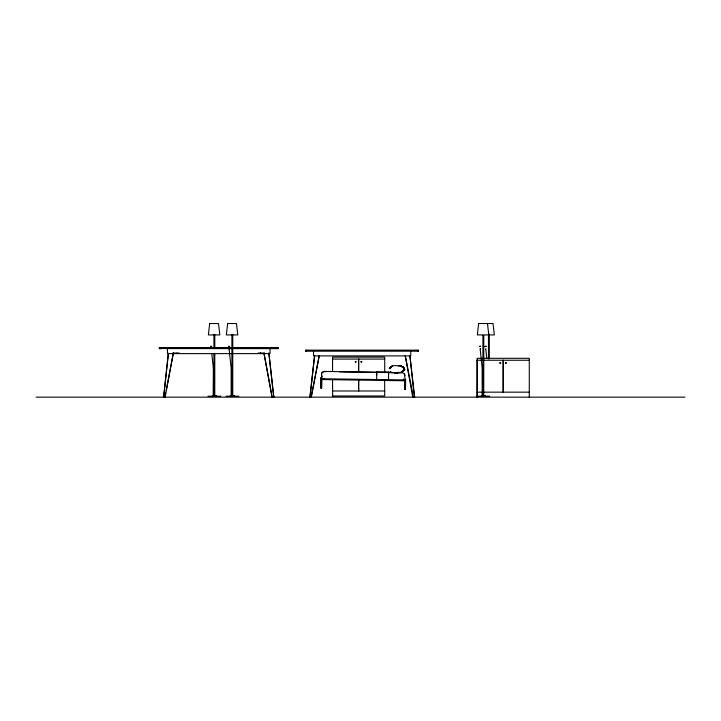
<?xml version="1.0" encoding="UTF-8"?>
<svg xmlns="http://www.w3.org/2000/svg" width="721" height="721" viewBox="0 0 721 721"><rect width="100%" height="100%" fill="white"/><g stroke="black" fill="none" stroke-linecap="round" stroke-linejoin="round"><path stroke-width="1.08" d="M159.467 348.649L159.476 347.54L277.964 347.54A1.091 0.775 90 0 1 277.964 348.649L159.44 348.558A1.091 0.775 90 0 1 159.467 347.54A1.091 0.775 -90 0 0 159.467 348.649L160.278 348.649M306.001 351.19L306.001 350.145L418.342 350.145A1.036 0.73 90 0 1 418.342 351.181L306.001 351.19A1.036 0.73 -90 0 1 306.001 350.145A1.036 0.73 90 0 0 305.974 351.109L306.001 350.145M388.574 373.036L388.547 375.253M376.713 375.073L376.596 371.955L388.43 372.135L388.565 373.379M388.574 373.433L388.484 379.679M320.773 388.006L320.746 377.876L320.773 388.006L321.611 388.024L321.737 379.552L321.584 378.741L321.611 388.024M323.846 378.723L321.692 378.642L321.62 373.532M376.65 379.498L376.741 372.703M388.412 373.19L388.43 372.135M404.634 389.241L404.607 379.958L404.634 389.241L405.481 389.259L405.626 379.94L405.463 379.129L403.237 379.093M404.851 377.732L404.742 374.965M405.481 389.259L405.391 384.212M405.454 379.976L405.463 379.129M376.596 372.09L376.596 371.955M388.412 373.415L388.43 372.27M173.274 353.29L164.947 397.334L163.694 396.883L168.381 353.281M319.232 355.642L311.247 397.118L310.057 396.676L314.59 355.66M319.196 355.859L311.13 397.442L309.94 396.965L314.554 355.886M165.848 392.999L165.028 397.388L163.577 397.19L168.372 353.425M166.263 390.809L173.473 352.434M321.719 373.739L321.926 372.478L323.801 371.432L388.439 372.378L388.565 373.072M409.925 355.922L414.656 396.992L413.503 397.478L405.292 355.967M404.166 369.873L404.084 368.395L402.084 366.574L403.895 367.899L404.878 369.72L401.372 372.46L396.604 373.09L389.917 372.135M417.576 351.181L418.369 351.1M278 348.558L277.964 347.54M268.924 353.38L273.818 396.929L272.178 397.379L272.98 396.892M272.024 397.028L273.692 396.631L272.024 397.028L263.985 353.182M273.665 396.685L268.879 353.146M403.967 370.026L402.895 371.315M403.634 370.63L404.102 369.927L402.958 371.279M309.94 396.965L311.526 397.343M414.656 396.992L412.754 397.289L413.539 396.929M403.571 370.729L403.958 370.008M389.583 368.602L392.296 366.151L389.989 368.692M403.76 370.071L402.688 371.324M163.361 396.965L165.028 397.388M163.694 396.883L165.37 397.28M389.268 368.35L391.296 366.421L394.171 365.601L400.335 365.898L403.823 367.854L403.147 367.232M390.701 367.214L390.043 367.881M413.097 397.325L414.224 396.856M322.026 372.685L323.909 371.639L326.153 371.666M389.827 367.647L390.512 366.989L389.809 367.656M403.58 370.909L402.21 371.991L403.003 371.495M401.967 371.793L401.209 372.198L402.057 371.793M229.179 349.397L231.144 368.134L231.144 395.838M480.222 349.37L482.16 368.116L482.16 395.82M485.801 349.397L486.765 358.193M228.954 348.811L229.684 348.748L229.053 348.838M480.069 348.811L480.664 348.721M485.557 348.829L485.882 348.757M229.648 348.739L229.134 348.775M480.528 348.775L480.24 348.739M213.173 395.838L213.371 368.025M211.109 346.431C213.164 346.161 209.351 346.422 210.929 346.45M229.08 346.431C231.108 346.17 227.331 346.413 228.899 346.45M396.577 373.09L397.604 373.108M172.652 353.065L179.331 353.065M257.956 353.065L264.616 353.056M332.552 359.085L384.717 359.085M477.113 360.248L529.277 360.248M332.624 390.989L384.717 390.989M477.185 392.161L529.277 392.161M212.362 395.739L216.462 395.739M230.332 395.739L234.433 395.739M481.349 395.712L485.449 395.712M332.552 395.991L384.717 395.991L384.644 379.994M207.972 396.199L220.851 396.199M225.943 396.199L238.822 396.199M476.96 396.18L489.838 396.18M36.05 397.154L684.95 397.154M213.344 368.134L211.83 353.912M339.654 371.865L375.632 372.397M388.006 372.577L402.624 372.793L404.472 373.902L404.878 375.65M405.626 379.94L320.737 378.723L320.89 379.534L405.608 380.787M320.611 387.195L321.458 387.213M404.481 388.43L405.328 388.448M391.485 372.64L392.458 372.757M311.057 396.748L311.643 397.064M389.962 371.766L391.007 372.225L390.458 371.82M402.075 366.61L404.012 368.341L404.066 369.188L402.913 367.133L403.598 367.638M403.724 367.773L403.075 367.088M403.49 367.701L403.904 368.467M321.963 376.885L321.692 375.821L321.827 376.506M404.472 373.902L404.607 374.587M264.021 353.407L272.141 397.325M405.274 355.732L412.754 397.289M487.486 323.513L488.793 334.905M409.916 355.777L413.98 393.576M529.277 397.154L529.277 358.31L477.113 358.31L477.113 397.154M503.267 360.248L503.267 392.161M503.123 360.248L503.123 392.161M489.316 334.364L489.316 358.914M488.468 334.364L488.468 358.914M483.764 335.463L483.764 395.712M482.917 335.463L482.917 395.712M477.185 360.248L477.185 397.154M418.342 350.145L418.342 351.181M410.763 351.181L410.763 355.895L313.518 355.895L313.518 351.19M384.717 372.685L384.717 357.147L332.552 357.147L332.552 371.567M358.707 359.085L358.707 372.288M358.707 379.994L358.707 390.989M358.562 359.085L358.562 372.288M358.562 379.994L358.562 390.989M332.552 379.345L332.624 395.991M270.042 348.649L270.042 353.614L167.461 353.614L167.461 348.649M268.888 353.056L268.888 353.614M260.705 353.065L260.705 353.614M260.353 353.056L260.353 353.614M232.748 334.364L232.748 395.739M231.901 334.364L231.901 395.739M214.777 334.364L214.777 347.756M214.777 353.335L214.777 395.739M213.93 334.364L213.93 347.756M213.93 353.335L213.93 395.739M176.933 353.065L176.924 353.614M209.676 323.531L208.369 334.932L219.815 334.932L218.499 323.531L209.676 323.531M227.647 323.531L226.34 334.932L237.777 334.932L236.47 323.531L227.647 323.531M478.663 323.513L477.356 334.905L494.345 334.932L493.038 323.531L478.663 323.513M355.255 361.717C355.931 363.835 356.904 360.221 355.255 361.717M360.942 361.717C361.627 363.835 362.591 360.221 360.942 361.717M499.815 362.879C500.491 364.997 501.465 361.383 499.815 362.879M505.502 362.879C506.187 364.997 507.151 361.383 505.502 362.879M404.589 369.522L404.553 370.098L404.589 369.522M403.553 370.936L402.904 371.513L403.562 370.927M479.42 346.404L480.79 346.287L479.492 346.377M484.972 346.422L486.333 346.314L485.035 346.404M392.287 366.052L391.62 366.556L392.287 366.052M402.165 371.675L401.264 371.964L402.165 371.675M398.443 372.415L397.523 372.478L398.479 372.415M399.344 365.745L398.325 365.664L399.317 365.745M395.523 373.009L394.531 372.91L395.559 373.018M401.291 366.151L400.371 365.917L401.291 366.151M402.228 366.511L401.354 366.169L402.192 366.511M402.886 367.07L402.066 366.665L402.868 367.061M403.021 367.034L402.264 366.547L402.976 367.007M403.58 367.62L402.913 367.133L403.58 367.62M404.436 369.161L404.084 368.71L404.391 369.161"/></g></svg>
